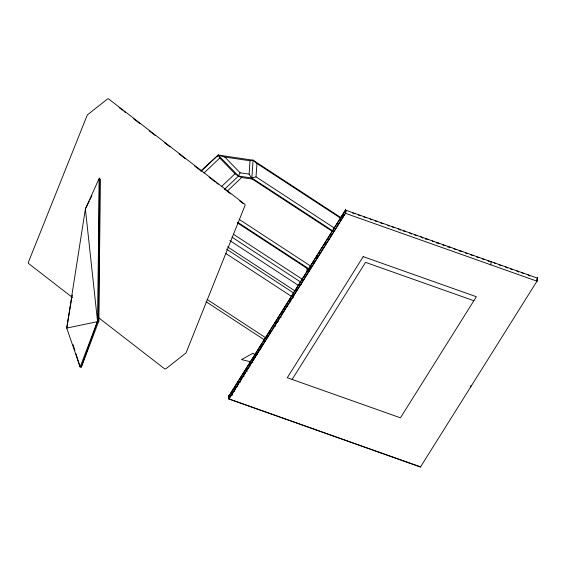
<?xml version="1.0" encoding="UTF-8"?>
<svg xmlns="http://www.w3.org/2000/svg" width="566" height="566" viewBox="0 0 566 566"><rect width="100%" height="100%" fill="white"/><g stroke="black" fill="none" stroke-linecap="round" stroke-linejoin="round"><path stroke-width="0.85" d="M72.236 295.077L66.738 328.089L98.71 321.382L99.291 178.134L85.381 208.974L66.738 328.089L80.124 367.03L81.306 367.122L98.71 321.382L100.465 179.111M99.291 178.134L97.536 321.29L81.306 367.122M229.202 396.129L228.735 396.278L228.784 395.443L229.011 398.988L420.687 467.141M332.468 231.48L252.33 179.097L249.118 174.123L250.03 160.758L253.08 160.192L341.05 217.691M201.27 170.522L218.186 155.077L253.08 160.192L251.863 178.014L333.091 231.105M334.591 228.211L256.03 176.861L256.943 163.496L253.08 160.192M306.814 272.6L307.097 268.418L237.345 222.834M231.742 392.684L232.4 391.198M234.664 388.347L235.003 389.84M246.295 369.478L246.571 368.445M249.203 364.837L249.259 364.306M252.111 360.188L252.167 359.665M255.033 355.851L255.372 357.351M275.401 323.363L275.465 324.396M278.309 318.722L278.656 320.215M289.948 299.846L289.997 299.322M292.855 295.204L292.912 294.681M330.685 234.862L330.742 234.331M333.593 230.22L333.65 229.69M345.769 210.191L345.416 213.311L229.011 398.988L420.573 466.851L537.134 280.927L537.643 278.182L345.465 210.085L345.508 209.257L345.416 213.311L228.643 399.101L228.834 396.242L345.465 210.085L228.735 396.278M537.7 277.347L536.978 281.175L490.786 264.817L491.139 261.704M536.978 281.175L537.325 278.069M470.7 386.896L470.954 385.524M234.706 387.519L235.307 386.557M237.621 382.878L237.84 382.368M240.529 378.23L240.755 377.727M243.437 373.588L243.663 373.086M249.21 365.141L249.436 364.631M260.898 345.741L261.124 345.232M263.806 341.1L264.414 340.138M266.72 336.459L267.322 335.497M266.671 337.286L266.897 336.777M269.579 332.645L269.805 332.136M275.451 322.528L276.052 321.566M278.359 317.887L278.585 317.385M281.267 313.246L281.493 312.736M284.182 308.604L284.401 308.095M287.089 303.963L287.316 303.454M289.955 300.15L290.174 299.647M304.55 276.109L304.777 275.607M307.458 271.468L308.06 270.506M310.324 267.661L310.55 267.152M319.104 252.903L319.323 252.394M322.012 248.262L322.238 247.752M324.919 243.621L325.146 243.111M324.877 244.448L325.096 243.939M327.834 238.979L328.054 238.47M327.785 239.807L328.011 239.298M330.693 235.166L330.919 234.657M342.38 215.766L342.607 215.257M342.338 216.601L342.557 216.092M89.251 201.093L85.381 208.974L97.536 321.29L80.124 367.03L75.971 353.807M90.022 199.515L91.961 195.574M200.909 171.477L218.186 155.077L224.858 157.065L240.083 172.8L238.484 176.054L224.419 189.405M217.365 156.605L218.186 155.077L238.484 176.054L241.64 177.526L252.33 179.097M292.127 379.439L365.537 262.348L473.862 300.723M536.908 279.349L537.537 278.21M336.784 224.546L337.166 224.086M319.281 253.228L319.656 252.769M316.415 257.035L316.79 256.582M316.366 257.87L316.748 257.417M313.507 261.676L313.882 261.223M313.458 262.511L313.833 262.058M310.593 266.317L310.975 265.864M298.905 285.717L299.287 285.264M296.046 289.53L296.931 288.71M293.131 294.171L293.513 293.719M272.762 326.667L273.145 326.214M269.855 331.308L270.23 330.855M258.167 350.708L258.542 350.248M255.301 354.514L256.186 353.693M255.259 355.349L255.634 354.896M252.394 359.155L253.278 358.335M249.486 363.797L249.861 363.344M204.036 172.977L219.771 158.041L218.186 155.077M221.582 186.504L234.996 173.776L238.484 176.054L251.863 178.014L256.03 176.861M227.532 190.919L241.64 177.526M342.982 214.804L343.491 214.436M340.074 219.445L340.583 219.077M302.244 279.795L302.746 279.42M302.194 280.623L302.704 280.255M299.336 284.436L299.839 284.068M284.733 308.477L285.243 308.102M281.875 312.283L282.377 311.916M267.272 336.324L267.782 335.956M264.364 340.965L265.468 340.336M261.499 344.779L262.008 344.411M258.591 349.42L259.094 349.052M241.13 377.274L241.64 376.899M238.222 381.916L238.725 381.548M317.25 257.042L318.502 256.653M314.342 261.683L315.595 261.294M311.434 266.331L312.687 265.935M308.52 270.973L309.772 270.576M279.42 317.392L281.33 317.002M276.512 322.033L278.422 321.644M261.959 345.239L262.56 344.984M259.051 349.88L260.303 349.491M256.143 354.521L257.389 354.132M253.228 359.162L254.481 358.773M250.321 363.811L251.573 363.414M247.413 368.452L248.658 368.056M244.498 373.093L245.75 372.697M229.923 395.903L232.088 395.224M306.213 275.352L306.864 275.218M303.298 279.993L303.956 279.859M300.39 284.634L301.706 284.507M242.191 377.472L242.842 377.338M239.276 382.114L240.592 381.986M236.369 386.755L237.678 386.628M233.461 391.396L234.77 391.269M425.243 239.085L427.174 239.114L428.151 239.758M436.513 243.076L438.445 243.104L439.414 243.748M447.777 247.073L449.715 247.094L450.685 247.738M459.047 251.063L460.979 251.085L461.955 251.736M274.85 326.278L275.515 326.285M352.646 213.007L354.903 213.806M358.285 215.002L360.535 215.802M363.917 217.004L366.174 217.797M375.187 220.995L377.013 221.412M380.819 222.99L383.076 223.789M392.089 226.98L393.37 227.136M403.36 230.978L404.64 231.126M414.623 234.968L416.88 235.767M442.796 244.944L445.053 245.743M454.066 248.941L456.316 249.74M465.337 252.931L467.587 253.731M470.969 254.926L473.218 255.726M476.6 256.922L478.857 257.721M482.239 258.917L484.064 259.341M487.871 260.919L490.128 261.711M499.141 264.909L501.391 265.709M510.405 268.9L512.662 269.699M521.675 272.89L522.963 273.045M224.858 157.065L250.03 160.758M240.083 172.8L249.118 174.123M370.214 219.007L371.805 219.799M398.379 228.989L399.546 229.4M409.65 232.98L410.817 233.39M420.92 236.97L422.087 237.387M432.191 240.96L433.782 241.753M494.168 262.921L495.335 263.332M505.431 266.911L506.598 267.329M516.701 270.902L517.869 271.319M527.972 274.899L529.139 275.309M250.901 361.872L241.526 359.573L253.044 353.184L255.139 354.804M490.786 264.817L345.416 213.311L345.607 210.453L346.272 212.059M307.097 268.418L308.562 268.991M232.859 394.169L231.862 393.193M387.738 225.141L388.283 225.41M256.943 163.496L340.789 218.299M239.482 219.573L310.798 266.19M237.663 222.261L309.291 269.076M233.369 234.197L302.506 279.385M231.926 237.133L300.68 282.073M229.874 240.6L298.388 285.384M227.518 246.826L295.296 291.129M226.485 249.104L293.754 293.075M225.898 253.533L291.469 296.386M207.135 299.485L266.07 338.008M206.123 301.77L264.52 339.947M119.108 107.533L122.596 110.229M123.989 111.311L125.383 112.393M133.753 118.867L140.028 123.728M149.099 130.746L155.374 135.599M164.437 142.618L170.019 146.941M179.082 153.959L185.358 158.813M194.428 165.831L200.704 170.691M209.073 177.172L215.349 182.026M216.743 183.108L218.136 184.183M224.412 189.044L230.687 193.905M239.758 200.923L243.246 203.619M72.42 297.461L28.456 263.431L28.3 262.483L87.355 114.877L107.625 98.923L108.552 98.859L244.922 204.368L245.078 205.324L186.023 352.922L165.753 368.876L164.536 368.763L98.236 317.448M293.634 297.376L292.926 296.549M290.726 302.018L289.898 300.68M287.811 306.666L286.99 305.322M252.889 362.367L252.181 361.533M249.981 367.009L249.153 365.664M247.073 371.65L246.245 370.305M244.165 376.291L243.338 374.947M232.52 394.856L231.692 393.519M523.5 273.314L523.932 273.689M405.185 231.395L405.61 231.77M393.915 227.405L394.339 227.78M219.771 158.041L234.996 173.776M284.479 310.932L284.075 309.963M281.564 315.573L281.168 314.604M260.912 347.609L261.195 348.062M258.004 352.25L258.287 352.703M240.826 380.557L240.423 379.588M237.911 385.198L237.515 384.229M529.564 275.684L529.847 276.144M518.293 271.694L518.576 272.154M507.03 267.704L507.313 268.164M422.512 237.762L422.795 238.222M411.241 233.772L411.524 234.225M399.978 229.775L400.261 230.235M388.708 225.784L388.991 226.244M73.113 344.715L74.931 350.495M98.236 316.995L98.71 321.382M363.195 256.639L287.287 377.727L400.452 417.821L476.36 296.733L363.195 256.639"/></g></svg>
